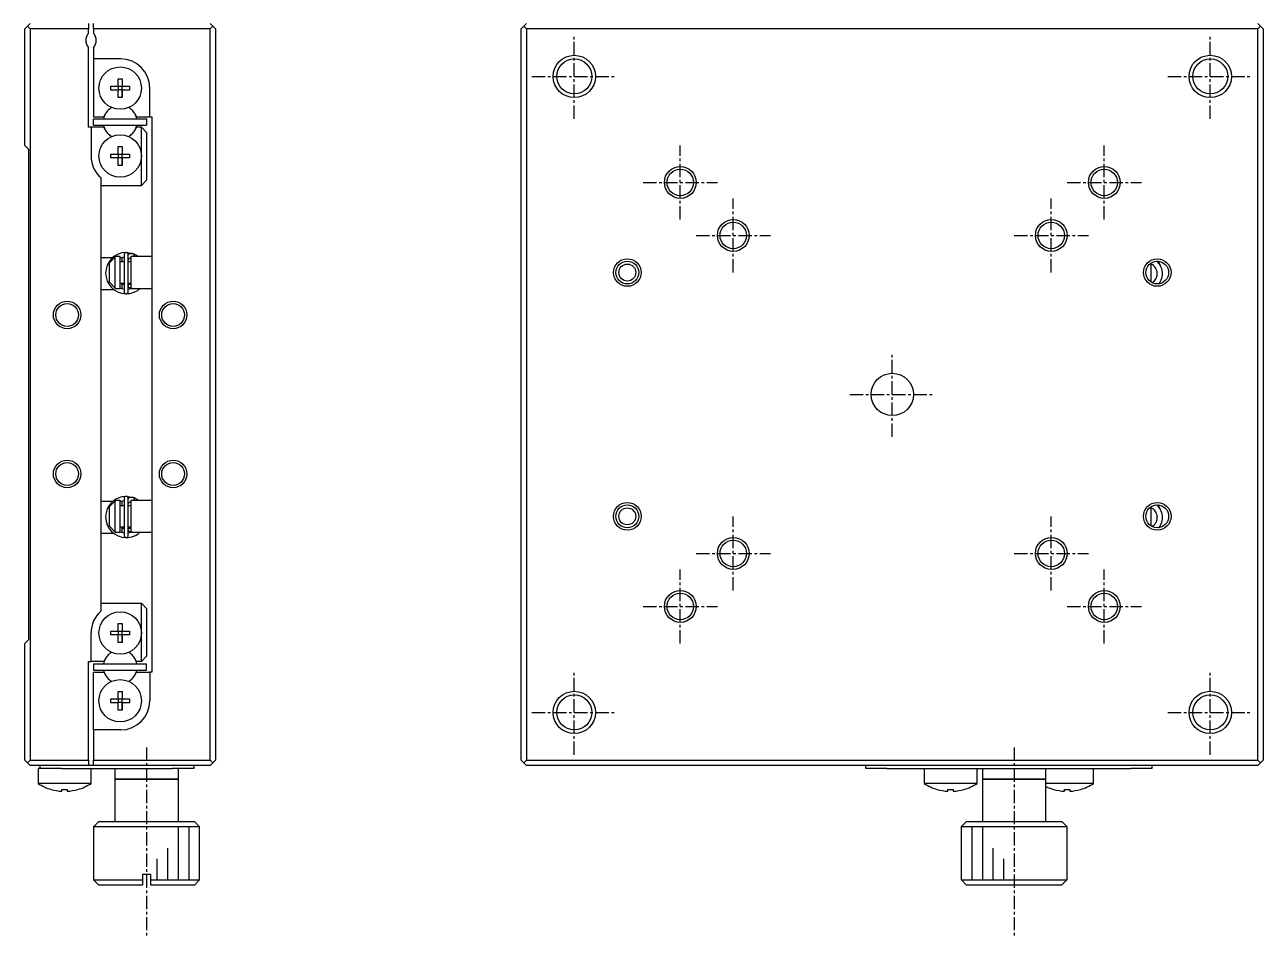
# Model space of a CAD drawing. Extents: x 10 to 357, y 10 to 245.
# Drawn here: x 65 to 181.8, y 91.1 to 177.3 of the extents above; entities that cross this region are included whole.
import ezdxf

# ---------------------------------------------------------------- set-up
doc = ezdxf.new("R2010")
doc.units = 0
doc.linetypes.add('CENTER', pattern=[2, 1.25, -0.25, 0.25, -0.25])
doc.layers.get('0').update_dxf_attribs({"linetype": 'CONTINUOUS'})
doc.layers.add('CENTER', color=1, linetype='CENTER')

msp = doc.modelspace()

# ---------------------------------------------------------------- linework, layer by layer
at = {"color": 7, "linetype": 'CONTINUOUS'}
for p, q in [((65.25, 177.15), (65, 176.9)), ((65, 165.9), (65, 176.9)), ((65.25, 177.15), (65.5, 177.4)), ((65.5, 176.9), (65.25, 177.15)), ((65.5, 176.9), (65.5, 107.9)), ((71, 176.9), (65.5, 176.9)), ((71, 177.4), (71, 176.9)), ((71, 176.461438), (71, 176.9)), ((71.5, 176.9), (71.5, 177.4)), ((71.5, 176.9), (71.5, 176.461438)), ((82.5, 176.9), (71.5, 176.9)), ((82.5, 177.4), (82.75, 177.15)), ((82.75, 177.15), (82.5, 176.9)), ((82.5, 107.9), (82.5, 176.9)), ((83, 176.9), (82.75, 177.15)), ((83, 176.9), (83, 107.9)), ((112.099996, 177.15), (111.849996, 176.9)), ((111.849996, 107.9), (111.849996, 176.9)), ((112.349996, 177.4), (112.099996, 177.15)), ((112.349996, 176.9), (112.099996, 177.15)), ((112.349996, 176.9), (112.349996, 107.9)), ((181.349996, 176.9), (112.349996, 176.9)), ((181.599996, 177.15), (181.349996, 177.4)), ((181.599996, 177.15), (181.349996, 176.9)), ((181.349996, 107.9), (181.349996, 176.9)), ((181.849996, 176.9), (181.599996, 177.15)), ((181.849996, 176.9), (181.849996, 107.9)), ((71, 167.6), (71, 175.138562)), ((71.5, 175.138562), (71.5, 174.05)), ((74.05, 174.05), (71.5, 174.05)), ((71.5, 174.05), (71.5, 168.6)), ((73.82, 172.186361), (74.18, 172.186361)), ((73.82, 171.48), (73.82, 172.186361)), ((74.18, 172.186361), (74.18, 171.48)), ((74.18, 172.186361), (74.18, 171.48)), ((73.113639, 171.48), (73.82, 171.48)), ((73.113639, 171.12), (73.113639, 171.48)), ((73.82, 171.12), (73.113639, 171.12)), ((73.830372, 171.469628), (73.82, 171.48)), ((73.830372, 171.130372), (73.82, 171.12)), ((73.82, 170.413639), (73.82, 171.12)), ((73.830372, 171.130372), (73.830372, 171.469628)), ((73.830372, 171.469628), (74.169628, 171.469628)), ((74.169628, 171.130372), (73.830372, 171.130372)), ((74.169628, 171.469628), (74.18, 171.48)), ((74.169628, 171.469628), (74.169628, 171.130372)), ((74.169628, 171.130372), (74.18, 171.12)), ((74.18, 171.48), (74.886361, 171.48)), ((74.18, 171.12), (74.18, 170.413639)), ((74.886361, 171.12), (74.18, 171.12)), ((74.18, 170.413639), (74.18, 171.12)), ((74.886361, 171.48), (74.886361, 171.12)), ((76.8, 168.6), (76.8, 171.3)), ((74.18, 170.413639), (73.82, 170.413639)), ((71.5, 168.6), (72.455588, 168.6)), ((71.5, 167.8), (71.5, 168.4)), ((71.5, 168.4), (76.5, 168.4)), ((72.455588, 168.6), (72.625185, 168.89375)), ((75.374815, 168.89375), (75.544412, 168.6)), ((75.544412, 168.6), (76.8, 168.6)), ((76.5, 168.4), (76.5, 167.8)), ((76.8, 168.6), (77, 168.6)), ((77, 168.6), (77, 116.2)), ((71.25, 167.6), (71, 167.6)), ((71.25, 167.6), (71.25, 164.9)), ((72.455588, 167.6), (71.25, 167.6)), ((71.5, 167.8), (76.5, 167.8)), ((72.625185, 167.30625), (72.455588, 167.6)), ((75.544412, 167.6), (75.374815, 167.30625)), ((76, 167.6), (75.544412, 167.6)), ((76, 164.9), (76, 167.6)), ((76, 167.6), (76.5, 167.1)), ((76.5, 167.1), (76.5, 162.6)), ((65, 165.9), (65.35, 165.55)), ((65.35, 165.55), (65.35, 119.25)), ((73.113639, 165.08), (73.82, 165.08)), ((73.113639, 164.72), (73.113639, 165.08)), ((73.82, 165.786361), (74.18, 165.786361)), ((73.82, 165.08), (73.82, 165.786361)), ((73.830372, 165.069628), (73.82, 165.08)), ((73.830372, 164.730372), (73.830372, 165.069628)), ((73.830372, 165.069628), (74.169628, 165.069628)), ((74.169628, 165.069628), (74.18, 165.08)), ((74.169628, 165.069628), (74.169628, 164.730372)), ((74.18, 165.786361), (74.18, 165.08)), ((74.18, 165.786361), (74.18, 165.08)), ((74.18, 165.08), (74.886361, 165.08)), ((74.886361, 165.08), (74.886361, 164.72)), ((76, 162.1), (76, 164.9)), ((73.82, 164.72), (73.113639, 164.72)), ((73.830372, 164.730372), (73.82, 164.72)), ((73.82, 164.013639), (73.82, 164.72)), ((74.18, 164.013639), (73.82, 164.013639)), ((74.169628, 164.730372), (73.830372, 164.730372)), ((74.169628, 164.730372), (74.18, 164.72)), ((74.18, 164.72), (74.18, 164.013639)), ((74.886361, 164.72), (74.18, 164.72)), ((74.18, 164.013639), (74.18, 164.72)), ((72.2, 154.875), (72.2, 162.820938)), ((76.5, 162.6), (76, 162.1)), ((72.2, 162.1), (76, 162.1)), ((74.375325, 155.593771), (74.375325, 152.093771)), ((75.364588, 155.618204), (74.597472, 155.787488)), ((74.771957, 155.621066), (74.763809, 155.617141)), ((74.765325, 152.093771), (74.765325, 155.593771)), ((74.803329, 155.634978), (74.771957, 155.621066)), ((74.835345, 155.647303), (74.803329, 155.634978)), ((74.867925, 155.658012), (74.835345, 155.647303)), ((74.90099, 155.66708), (74.867925, 155.658012)), ((74.934458, 155.674483), (74.90099, 155.66708)), ((74.968248, 155.680206), (74.934458, 155.674483)), ((75.002277, 155.684233), (74.968248, 155.680206)), ((75.036462, 155.686555), (75.002277, 155.684233)), ((75.070719, 155.687166), (75.036462, 155.686555)), ((75.104965, 155.686065), (75.070719, 155.687166)), ((75.139116, 155.683254), (75.104965, 155.686065)), ((75.173088, 155.678739), (75.139116, 155.683254)), ((75.206799, 155.672532), (75.173088, 155.678739)), ((75.240165, 155.664646), (75.206799, 155.672532)), ((75.273105, 155.655101), (75.240165, 155.664646)), ((75.269078, 155.413479), (75.262885, 155.4)), ((75.275211, 155.427194), (75.269078, 155.413479)), ((75.305535, 155.64392), (75.273105, 155.655101)), ((75.344398, 155.627108), (75.2737, 155.399989)), ((75.281246, 155.441061), (75.275211, 155.427194)), ((75.287147, 155.454998), (75.281246, 155.441061)), ((75.292878, 155.468921), (75.287147, 155.454998)), ((75.298405, 155.482744), (75.292878, 155.468921)), ((75.303694, 155.496386), (75.298405, 155.482744)), ((75.308714, 155.509764), (75.303694, 155.496386)), ((75.335712, 155.631844), (75.305535, 155.64392)), ((75.313435, 155.522797), (75.308714, 155.509764)), ((75.317827, 155.535406), (75.313435, 155.522797)), ((75.321864, 155.547516), (75.317827, 155.535406)), ((75.325523, 155.559053), (75.321864, 155.547516)), ((75.328781, 155.569948), (75.325523, 155.559053)), ((75.331617, 155.580136), (75.328781, 155.569948)), ((75.334017, 155.589554), (75.331617, 155.580136)), ((75.335963, 155.598147), (75.334017, 155.589554)), ((75.334446, 155.632112), (75.3363, 155.631516)), ((75.734886, 155.400087), (75.335293, 155.631034)), ((75.337446, 155.605862), (75.335963, 155.598147)), ((75.3363, 155.631516), (75.337688, 155.629842)), ((75.338456, 155.612652), (75.337446, 155.605862)), ((75.337688, 155.629842), (75.338602, 155.627098)), ((75.338987, 155.618478), (75.338456, 155.612652)), ((75.338602, 155.627098), (75.339036, 155.623303)), ((75.339036, 155.623303), (75.338987, 155.618478)), ((73.283269, 155.3), (72.2, 155.3)), ((72.2, 152.725), (72.2, 154.875)), ((73, 154.816515), (73.5, 155.345683)), ((73, 152.983485), (73, 154.816515)), ((73.5, 155.4), (73.5, 155.345683)), ((74, 155.4), (73.5, 155.4)), ((73.5, 155.345683), (73.5, 152.454317)), ((73.999907, 155.290997), (74.375303, 155.387398)), ((74, 152.4), (74, 155.4)), ((74.375325, 154.9), (74, 154.9)), ((74.2, 155.3), (74.024831, 155.3)), ((74.2, 154.9), (74.2, 155.3)), ((74.765325, 154.992091), (74.765659, 155.006324)), ((75, 154.9), (74.765325, 154.9)), ((74.765659, 155.006324), (74.76672, 155.021313)), ((74.76672, 155.021313), (74.768508, 155.036231)), ((74.768508, 155.036231), (74.771016, 155.051044)), ((74.771016, 155.051044), (74.77424, 155.065715)), ((74.77424, 155.065715), (74.778173, 155.080211)), ((74.778173, 155.080211), (74.782805, 155.094497)), ((74.782805, 155.094497), (74.788127, 155.10854)), ((74.788127, 155.10854), (74.794127, 155.122307)), ((74.794127, 155.122307), (74.800792, 155.135763)), ((74.800792, 155.135763), (74.808106, 155.148877)), ((74.808106, 155.148877), (74.816055, 155.161617)), ((74.816055, 155.161617), (74.824619, 155.173952)), ((74.824619, 155.173952), (74.833781, 155.185851)), ((74.833781, 155.185851), (74.843519, 155.197285)), ((74.843519, 155.197285), (74.853812, 155.208225)), ((74.853812, 155.208225), (74.864636, 155.218643)), ((74.864636, 155.218643), (74.875966, 155.228512)), ((74.875966, 155.228512), (74.887775, 155.237806)), ((74.887775, 155.237806), (74.900037, 155.246501)), ((74.900037, 155.246501), (74.912721, 155.254573)), ((74.912721, 155.254573), (74.925799, 155.262)), ((74.925799, 155.262), (74.939236, 155.268762)), ((74.939236, 155.268762), (74.953002, 155.27484)), ((74.953002, 155.27484), (74.967061, 155.280217)), ((74.967061, 155.280217), (74.981379, 155.284876)), ((74.981379, 155.284876), (74.995918, 155.288804)), ((74.995918, 155.288804), (74.999984, 155.289763)), ((75, 155.4), (75, 152.4)), ((77, 155.4), (75, 155.4)), ((171.249996, 154.716515), (171.249996, 154.792448)), ((171.249996, 154.791978), (171.249996, 153.008022)), ((171.249996, 154.716515), (171.249996, 153.008022)), ((72.2, 131.875), (72.2, 152.725)), ((72.2, 152.3), (73.390202, 152.3)), ((73.5, 152.454317), (73, 152.983485)), ((73.5, 152.454317), (73.5, 152.4)), ((73.5, 152.4), (74, 152.4)), ((74.37527, 152.300459), (73.9911, 152.399715)), ((74, 152.9), (74.375325, 152.9)), ((74.2, 152.33332), (74.2, 152.9)), ((74.2, 152.8), (74.375325, 152.8)), ((74.765325, 152.9), (75, 152.9)), ((74.765325, 152.8), (75, 152.8)), ((74.765408, 152.688414), (74.765325, 152.695451)), ((75.148765, 152.399734), (74.765366, 152.300136)), ((74.766121, 152.673402), (74.765408, 152.688414)), ((74.767562, 152.658439), (74.766121, 152.673402)), ((74.769728, 152.643562), (74.767562, 152.658439)), ((74.772613, 152.628805), (74.769728, 152.643562)), ((74.776214, 152.614204), (74.772613, 152.628805)), ((74.780521, 152.599792), (74.776214, 152.614204)), ((74.785527, 152.585606), (74.780521, 152.599792)), ((74.791219, 152.571678), (74.785527, 152.585606)), ((74.797587, 152.558043), (74.791219, 152.571678)), ((74.804616, 152.544734), (74.797587, 152.558043)), ((74.812292, 152.531783), (74.804616, 152.544734)), ((74.820596, 152.519223), (74.812292, 152.531783)), ((74.829511, 152.507085), (74.820596, 152.519223)), ((74.839017, 152.4954), (74.829511, 152.507085)), ((74.849092, 152.484199), (74.839017, 152.4954)), ((74.859713, 152.473509), (74.849092, 152.484199)), ((74.870855, 152.463359), (74.859713, 152.473509)), ((74.882491, 152.453776), (74.870855, 152.463359)), ((74.894595, 152.444786), (74.882491, 152.453776)), ((74.907137, 152.436413), (74.894595, 152.444786)), ((74.920086, 152.42868), (74.907137, 152.436413)), ((74.933409, 152.421608), (74.920086, 152.42868)), ((74.947075, 152.415217), (74.933409, 152.421608)), ((74.961048, 152.409525), (74.947075, 152.415217)), ((74.975292, 152.404548), (74.961048, 152.409525)), ((74.989772, 152.400301), (74.975292, 152.404548)), ((74.999265, 152.397944), (74.989772, 152.400301)), ((75.140566, 152.399964), (74.999265, 152.397944)), ((75, 152.4), (77, 152.4)), ((75.277467, 152.03384), (75.278779, 152.034267)), ((75.278779, 152.034267), (75.279956, 152.034653)), ((75.279956, 152.034653), (75.281219, 152.035069)), ((75.281219, 152.035069), (75.283312, 152.035765)), ((75.283312, 152.035765), (75.285952, 152.036654)), ((75.285952, 152.036654), (75.287002, 152.03701)), ((75.287002, 152.03701), (75.288918, 152.037667)), ((75.288918, 152.037667), (75.290112, 152.038078)), ((75.290112, 152.038078), (75.29442, 152.039585)), ((75.29442, 152.039585), (75.295849, 152.040092)), ((75.295849, 152.040092), (75.298662, 152.0411)), ((75.298662, 152.0411), (75.335712, 152.055697)), ((75.331983, 152.055958), (75.334446, 152.05543)), ((75.334446, 152.05543), (75.334141, 152.056157)), ((75.335712, 152.055697), (75.334446, 152.05543)), ((75.335481, 152.056589), (75.353403, 152.06437)), ((75.343121, 152.060637), (75.344581, 152.060513)), ((73.283269, 132.3), (72.2, 132.3)), ((73, 131.816515), (73.5, 132.345683)), ((73.5, 132.4), (73.5, 132.345683)), ((74, 132.4), (73.5, 132.4)), ((73.5, 132.345683), (73.5, 129.454317)), ((73.999907, 132.290997), (74.375303, 132.387398)), ((74, 129.4), (74, 132.4)), ((74.2, 132.3), (74.024831, 132.3)), ((74.2, 131.9), (74.2, 132.3)), ((74.375325, 132.593771), (74.375325, 129.093771)), ((75.345011, 132.626831), (74.597472, 132.787488)), ((74.771957, 132.621066), (74.763809, 132.617141)), ((74.765325, 129.093771), (74.765325, 132.593771)), ((74.768508, 132.036231), (74.771016, 132.051044)), ((74.771016, 132.051044), (74.77424, 132.065715)), ((74.803329, 132.634978), (74.771957, 132.621066)), ((74.77424, 132.065715), (74.778173, 132.080211)), ((74.778173, 132.080211), (74.782805, 132.094497)), ((74.782805, 132.094497), (74.788127, 132.10854)), ((74.788127, 132.10854), (74.794127, 132.122307)), ((74.794127, 132.122307), (74.800792, 132.135763)), ((74.800792, 132.135763), (74.808106, 132.148877)), ((74.835345, 132.647303), (74.803329, 132.634978)), ((74.808106, 132.148877), (74.816055, 132.161617)), ((74.816055, 132.161617), (74.824619, 132.173952)), ((74.824619, 132.173952), (74.833781, 132.185851)), ((74.833781, 132.185851), (74.843519, 132.197285)), ((74.867925, 132.658012), (74.835345, 132.647303)), ((74.843519, 132.197285), (74.853812, 132.208225)), ((74.853812, 132.208225), (74.864636, 132.218643)), ((74.864636, 132.218643), (74.875966, 132.228512)), ((74.90099, 132.66708), (74.867925, 132.658012)), ((74.875966, 132.228512), (74.887775, 132.237806)), ((74.887775, 132.237806), (74.900037, 132.246501)), ((74.900037, 132.246501), (74.912721, 132.254573)), ((74.934458, 132.674483), (74.90099, 132.66708)), ((74.912721, 132.254573), (74.925799, 132.262)), ((74.925799, 132.262), (74.939236, 132.268762)), ((74.968248, 132.680206), (74.934458, 132.674483)), ((74.939236, 132.268762), (74.953002, 132.27484)), ((74.953002, 132.27484), (74.967061, 132.280217)), ((74.967061, 132.280217), (74.981379, 132.284876)), ((75.002277, 132.684233), (74.968248, 132.680206)), ((74.981379, 132.284876), (74.995918, 132.288804)), ((74.995918, 132.288804), (74.999984, 132.289763)), ((75, 132.4), (75, 129.4)), ((77, 132.4), (75, 132.4)), ((75.036462, 132.686555), (75.002277, 132.684233)), ((75.070719, 132.687166), (75.036462, 132.686555)), ((75.104965, 132.686065), (75.070719, 132.687166)), ((75.139116, 132.683254), (75.104965, 132.686065)), ((75.173088, 132.678739), (75.139116, 132.683254)), ((75.206799, 132.672532), (75.173088, 132.678739)), ((75.240165, 132.664646), (75.206799, 132.672532)), ((75.273105, 132.655101), (75.240165, 132.664646)), ((75.269078, 132.413479), (75.262885, 132.4)), ((75.275211, 132.427194), (75.269078, 132.413479)), ((75.305535, 132.64392), (75.273105, 132.655101)), ((75.344398, 132.627108), (75.2737, 132.399989)), ((75.281246, 132.441061), (75.275211, 132.427194)), ((75.287147, 132.454998), (75.281246, 132.441061)), ((75.292878, 132.468921), (75.287147, 132.454998)), ((75.298405, 132.482744), (75.292878, 132.468921)), ((75.303694, 132.496386), (75.298405, 132.482744)), ((75.308714, 132.509764), (75.303694, 132.496386)), ((75.335712, 132.631844), (75.305535, 132.64392)), ((75.313435, 132.522797), (75.308714, 132.509764)), ((75.317827, 132.535406), (75.313435, 132.522797)), ((75.321864, 132.547516), (75.317827, 132.535406)), ((75.325523, 132.559053), (75.321864, 132.547516)), ((75.328781, 132.569948), (75.325523, 132.559053)), ((75.331617, 132.580136), (75.328781, 132.569948)), ((75.334017, 132.589554), (75.331617, 132.580136)), ((75.335963, 132.598147), (75.334017, 132.589554)), ((75.334446, 132.632112), (75.3363, 132.631516)), ((75.734886, 132.400087), (75.335293, 132.631034)), ((75.337446, 132.605862), (75.335963, 132.598147)), ((75.3363, 132.631516), (75.337688, 132.629842)), ((75.338456, 132.612652), (75.337446, 132.605862)), ((75.337688, 132.629842), (75.338602, 132.627098)), ((75.338987, 132.618478), (75.338456, 132.612652)), ((75.338602, 132.627098), (75.339036, 132.623303)), ((75.339036, 132.623303), (75.338987, 132.618478)), ((75.364588, 132.618204), (75.345011, 132.626831)), ((72.2, 129.725), (72.2, 131.875)), ((73, 129.983485), (73, 131.816515)), ((74.375325, 131.9), (74, 131.9)), ((74.765325, 131.992091), (74.765659, 132.006324)), ((75, 131.9), (74.765325, 131.9)), ((74.765659, 132.006324), (74.76672, 132.021313)), ((74.76672, 132.021313), (74.768508, 132.036231)), ((171.249996, 131.716515), (171.249996, 131.792448)), ((171.249996, 131.791978), (171.249996, 130.008022)), ((171.249996, 131.716515), (171.249996, 130.008022)), ((72.2, 121.979062), (72.2, 129.725)), ((73.5, 129.454317), (73, 129.983485)), ((74, 129.9), (74.375325, 129.9)), ((74.2, 129.33332), (74.2, 129.9)), ((74.2, 129.8), (74.375325, 129.8)), ((74.765325, 129.9), (75, 129.9)), ((74.765325, 129.8), (75, 129.8)), ((72.2, 129.3), (73.390202, 129.3)), ((73.5, 129.454317), (73.5, 129.4)), ((73.5, 129.4), (74, 129.4)), ((74.37527, 129.300459), (73.9911, 129.399715)), ((74.765408, 129.688414), (74.765325, 129.695451)), ((75.148765, 129.399734), (74.765366, 129.300136)), ((74.766121, 129.673402), (74.765408, 129.688414)), ((74.767562, 129.658439), (74.766121, 129.673402)), ((74.769728, 129.643562), (74.767562, 129.658439)), ((74.772613, 129.628805), (74.769728, 129.643562)), ((74.776214, 129.614204), (74.772613, 129.628805)), ((74.780521, 129.599792), (74.776214, 129.614204)), ((74.785527, 129.585606), (74.780521, 129.599792)), ((74.791219, 129.571678), (74.785527, 129.585606)), ((74.797587, 129.558043), (74.791219, 129.571678)), ((74.804616, 129.544734), (74.797587, 129.558043)), ((74.812292, 129.531783), (74.804616, 129.544734)), ((74.820596, 129.519223), (74.812292, 129.531783)), ((74.829511, 129.507085), (74.820596, 129.519223)), ((74.839017, 129.4954), (74.829511, 129.507085)), ((74.849092, 129.484199), (74.839017, 129.4954)), ((74.859713, 129.473509), (74.849092, 129.484199)), ((74.870855, 129.463359), (74.859713, 129.473509)), ((74.882491, 129.453776), (74.870855, 129.463359)), ((74.894595, 129.444786), (74.882491, 129.453776)), ((74.907137, 129.436413), (74.894595, 129.444786)), ((74.920086, 129.42868), (74.907137, 129.436413)), ((74.933409, 129.421608), (74.920086, 129.42868)), ((74.947075, 129.415217), (74.933409, 129.421608)), ((74.961048, 129.409525), (74.947075, 129.415217)), ((74.975292, 129.404548), (74.961048, 129.409525)), ((74.989772, 129.400301), (74.975292, 129.404548)), ((74.999265, 129.397944), (74.989772, 129.400301)), ((75.140566, 129.399964), (74.999265, 129.397944)), ((75, 129.4), (77, 129.4)), ((75.277467, 129.03384), (75.278779, 129.034267)), ((75.278779, 129.034267), (75.279956, 129.034653)), ((75.279956, 129.034653), (75.281219, 129.035069)), ((75.281219, 129.035069), (75.283312, 129.035765)), ((75.283312, 129.035765), (75.285952, 129.036654)), ((75.285952, 129.036654), (75.287002, 129.03701)), ((75.287002, 129.03701), (75.288918, 129.037667)), ((75.288918, 129.037667), (75.290112, 129.038078)), ((75.290112, 129.038078), (75.29442, 129.039585)), ((75.29442, 129.039585), (75.295849, 129.040092)), ((75.295849, 129.040092), (75.298662, 129.0411)), ((75.298662, 129.0411), (75.335712, 129.055697)), ((75.331983, 129.055958), (75.334446, 129.05543)), ((75.334446, 129.05543), (75.334141, 129.056157)), ((75.335712, 129.055697), (75.334446, 129.05543)), ((75.335481, 129.056589), (75.353403, 129.06437)), ((72.2, 122.7), (76, 122.7)), ((76, 119.9), (76, 122.7)), ((76, 122.7), (76.5, 122.2)), ((76.5, 122.2), (76.5, 117.7)), ((73.82, 120.786361), (74.18, 120.786361)), ((73.82, 120.08), (73.82, 120.786361)), ((74.18, 120.786361), (74.18, 120.08)), ((74.18, 120.786361), (74.18, 120.08)), ((65.35, 119.25), (65, 118.9)), ((71.25, 117.2), (71.25, 119.9)), ((73.113639, 120.08), (73.82, 120.08)), ((73.113639, 119.72), (73.113639, 120.08)), ((73.82, 119.72), (73.113639, 119.72)), ((73.830372, 120.069628), (73.82, 120.08)), ((73.830372, 119.730372), (73.82, 119.72)), ((73.82, 119.013639), (73.82, 119.72)), ((73.830372, 119.730372), (73.830372, 120.069628)), ((73.830372, 120.069628), (74.169628, 120.069628)), ((74.169628, 119.730372), (73.830372, 119.730372)), ((74.169628, 120.069628), (74.18, 120.08)), ((74.169628, 120.069628), (74.169628, 119.730372)), ((74.169628, 119.730372), (74.18, 119.72)), ((74.18, 120.08), (74.886361, 120.08)), ((74.18, 119.72), (74.18, 119.013639)), ((74.886361, 119.72), (74.18, 119.72)), ((74.18, 119.013639), (74.18, 119.72)), ((74.886361, 120.08), (74.886361, 119.72)), ((76, 117.2), (76, 119.9)), ((65, 107.9), (65, 118.9)), ((74.18, 119.013639), (73.82, 119.013639)), ((71, 117.2), (71.25, 117.2)), ((71, 107.9), (71, 117.2)), ((72.455588, 117.2), (71.25, 117.2)), ((71.5, 117), (76.5, 117)), ((71.5, 117), (71.5, 116.4)), ((72.625185, 117.49375), (72.455588, 117.2)), ((75.544412, 117.2), (75.374815, 117.49375)), ((76, 117.2), (75.544412, 117.2)), ((76.5, 117.7), (76, 117.2)), ((76.5, 116.4), (76.5, 117)), ((71.5, 116.4), (76.5, 116.4)), ((71.5, 116.2), (72.455588, 116.2)), ((71.5, 110.75), (71.5, 116.2)), ((72.455588, 116.2), (72.625185, 115.90625)), ((75.374815, 115.90625), (75.544412, 116.2)), ((75.544412, 116.2), (76.8, 116.2)), ((76.8, 116.2), (76.8, 113.5)), ((77, 116.2), (76.8, 116.2)), ((73.113639, 113.68), (73.82, 113.68)), ((73.113639, 113.32), (73.113639, 113.68)), ((73.82, 114.386361), (74.18, 114.386361)), ((73.82, 113.68), (73.82, 114.386361)), ((73.830372, 113.669628), (73.82, 113.68)), ((73.830372, 113.330372), (73.830372, 113.669628)), ((73.830372, 113.669628), (74.169628, 113.669628)), ((74.169628, 113.669628), (74.18, 113.68)), ((74.169628, 113.669628), (74.169628, 113.330372)), ((74.18, 114.386361), (74.18, 113.68)), ((74.18, 114.386361), (74.18, 113.68)), ((74.18, 113.68), (74.886361, 113.68)), ((74.886361, 113.68), (74.886361, 113.32)), ((73.82, 113.32), (73.113639, 113.32)), ((73.830372, 113.330372), (73.82, 113.32)), ((73.82, 112.613639), (73.82, 113.32)), ((74.18, 112.613639), (73.82, 112.613639)), ((74.169628, 113.330372), (73.830372, 113.330372)), ((74.169628, 113.330372), (74.18, 113.32)), ((74.18, 113.32), (74.18, 112.613639)), ((74.886361, 113.32), (74.18, 113.32)), ((74.18, 112.613639), (74.18, 113.32)), ((74.05, 110.75), (71.5, 110.75)), ((71.5, 110.75), (71.5, 107.9)), ((65, 107.9), (65.25, 107.65)), ((65.25, 107.65), (65.5, 107.9)), ((65.5, 107.4), (65.25, 107.65)), ((65.5, 107.9), (71, 107.9)), ((71, 107.9), (71, 107.4)), ((71.5, 107.9), (82.5, 107.9)), ((71.5, 107.4), (71.5, 107.9)), ((82.5, 107.9), (82.75, 107.65)), ((82.75, 107.65), (82.5, 107.4)), ((83, 107.9), (82.75, 107.65)), ((111.849996, 107.9), (112.099996, 107.65)), ((112.349996, 107.9), (112.099996, 107.65)), ((112.099996, 107.65), (112.349996, 107.4)), ((112.349996, 107.9), (181.349996, 107.9)), ((181.599996, 107.65), (181.349996, 107.9)), ((181.349996, 107.4), (181.599996, 107.65)), ((181.599996, 107.65), (181.849996, 107.9)), ((71, 107.4), (65.5, 107.4)), ((66.45, 107.1), (66.25, 107.1)), ((66.25, 107.1), (66.25, 105.708343)), ((66.45, 107.1), (66.45, 107.4)), ((68.45, 107.1), (66.45, 107.1)), ((68.45, 107.1), (69.825, 107.1)), ((69.825, 107.1), (78.95, 107.1)), ((71.5, 107.4), (71, 107.4)), ((71.25, 105.708343), (71.25, 107.1)), ((82.5, 107.4), (71.5, 107.4)), ((73.5, 107.1), (73.5, 106.1)), ((80.95, 107.1), (78.95, 107.1)), ((79.5, 106.1), (79.5, 107.1)), ((80.95, 107.4), (80.95, 107.1)), ((181.349996, 107.4), (112.349996, 107.4)), ((144.349996, 107.1), (144.349996, 107.4)), ((146.349996, 107.1), (144.349996, 107.1)), ((146.349996, 107.1), (151.274996, 107.1)), ((149.849996, 107.1), (149.849996, 105.708343)), ((151.274996, 107.1), (153.424996, 107.1)), ((153.424996, 107.1), (156.774996, 107.1)), ((154.849996, 105.708343), (154.849996, 107.1)), ((155.349996, 107.1), (155.349996, 106.1)), ((156.774996, 107.1), (158.924996, 107.1)), ((158.924996, 107.1), (162.274996, 107.1)), ((161.349996, 106.1), (161.349996, 107.1)), ((162.274996, 107.1), (164.424996, 107.1)), ((164.424996, 107.1), (169.349996, 107.1)), ((165.849996, 105.708343), (165.849996, 107.1)), ((171.349996, 107.1), (169.349996, 107.1)), ((171.349996, 107.4), (171.349996, 107.1)), ((71.25, 105.708343), (66.25, 105.708343)), ((79.5, 106.1), (73.5, 106.1)), ((73.5, 106.1), (79.5, 106.1)), ((73.5, 106.1), (73.5, 102.1)), ((79.5, 102.1), (79.5, 106.1)), ((152.349996, 105.708343), (149.849996, 105.708343)), ((154.849996, 105.708343), (152.349996, 105.708343)), ((158.349996, 106.1), (155.349996, 106.1)), ((155.349996, 106.1), (158.349996, 106.1)), ((155.349996, 106.1), (155.349996, 102.1)), ((161.349996, 106.1), (158.349996, 106.1)), ((158.349996, 106.1), (161.349996, 106.1)), ((161.349996, 102.1), (161.349996, 106.1)), ((163.349996, 105.708343), (161.349996, 105.708343)), ((165.849996, 105.708343), (163.349996, 105.708343)), ((67.488067, 105.130564), (67.49141, 105.137419)), ((68.49, 105.137419), (69.01, 105.137419)), ((68.49, 104.965047), (68.49, 105.137419)), ((69.01, 105.137419), (69.01, 104.965047)), ((70.00859, 105.137419), (70.011933, 105.130564)), ((151.088064, 105.130564), (151.091407, 105.137419)), ((151.088064, 105.130564), (151.091407, 105.137419)), ((152.089996, 105.137419), (152.609996, 105.137419)), ((152.089996, 104.965047), (152.089996, 105.137419)), ((152.609996, 105.137419), (152.609996, 104.965047)), ((153.608586, 105.137419), (153.611929, 105.130564)), ((153.608586, 105.137419), (153.611929, 105.130564)), ((162.088064, 105.130564), (162.091407, 105.137419)), ((162.088064, 105.130564), (162.091407, 105.137419)), ((163.089996, 105.137419), (163.609996, 105.137419)), ((163.089996, 104.965047), (163.089996, 105.137419)), ((163.609996, 105.137419), (163.609996, 104.965047)), ((164.608586, 105.137419), (164.611929, 105.130564)), ((164.608586, 105.137419), (164.611929, 105.130564)), ((72, 102.1), (71.5, 101.6)), ((72, 102.1), (81, 102.1)), ((81.5, 101.6), (81, 102.1)), ((153.849996, 102.1), (153.349996, 101.6)), ((153.849996, 102.1), (162.849996, 102.1)), ((163.349996, 101.6), (162.849996, 102.1)), ((81.5, 101.6), (71.5, 101.6)), ((71.5, 101.6), (71.5, 96.6)), ((81.5, 96.6), (81.5, 101.6)), ((163.349996, 101.6), (153.349996, 101.6)), ((153.349996, 101.6), (153.349996, 97.1)), ((163.349996, 97.1), (163.349996, 101.6)), ((76.9, 97.1), (76.1, 97.1)), ((76.1, 97.1), (76.1, 96.6)), ((76.9, 96.6), (76.9, 97.1)), ((153.366022, 97.1), (153.349996, 97.1)), ((153.366022, 97.1), (153.349996, 97.1)), ((153.366022, 96.6), (153.366022, 97.1)), ((163.349996, 97.1), (163.333971, 97.1)), ((163.349996, 97.1), (163.333971, 97.1)), ((163.333971, 97.1), (163.333971, 96.6)), ((71.5, 96.6), (76.1, 96.6)), ((71.5, 96.6), (72, 96.1)), ((76.1, 96.1), (72, 96.1)), ((76.1, 96.6), (76.1, 96.1)), ((76.9, 96.6), (81.5, 96.6)), ((76.9, 96.1), (76.9, 96.6)), ((81, 96.1), (76.9, 96.1)), ((81, 96.1), (81.5, 96.6)), ((153.86781, 96.1), (153.366022, 96.6)), ((153.366022, 96.6), (163.333971, 96.6)), ((162.832183, 96.1), (153.86781, 96.1)), ((162.832183, 96.1), (153.86781, 96.1)), ((163.333971, 96.6), (162.832183, 96.1))]:
    msp.add_line(p, q, dxfattribs=at)
at = {"color": 3, "linetype": 'CONTINUOUS'}
for p, q in [((79.5, 96.6), (79.5, 101.6)), ((80.5, 96.6), (80.5, 101.6)), ((154.349996, 101.6), (154.349996, 96.6)), ((155.349996, 101.6), (155.349996, 96.6)), ((78.5, 96.6), (78.5, 99.6)), ((156.349996, 99.6), (156.349996, 96.6)), ((77.5, 96.6), (77.5, 98.6)), ((157.349996, 98.6), (157.349996, 96.6))]:
    msp.add_line(p, q, dxfattribs=at)
for centre, radius in [((116.849996, 172.4), 2), ((176.849996, 172.4), 2), ((126.849996, 162.4), 1.5), ((166.849996, 162.4), 1.5), ((131.849996, 157.4), 1.5), ((161.849996, 157.4), 1.5), ((121.849996, 153.9), 1.3), ((171.849996, 153.9), 1.3), ((69, 149.9), 1.3), ((79, 149.9), 1.3), ((69, 134.9), 1.3), ((79, 134.9), 1.3), ((121.849996, 130.9), 1.3), ((171.849996, 130.9), 1.3), ((131.849996, 127.4), 1.5), ((161.849996, 127.4), 1.5), ((126.849996, 122.4), 1.5), ((166.849996, 122.4), 1.5), ((116.849996, 112.4), 2), ((176.849996, 112.4), 2)]:
    msp.add_circle(centre, radius, dxfattribs=at)
at = {"color": 7, "linetype": 'CONTINUOUS'}
for centre, radius in [((74, 171.3), 2), ((116.849996, 172.4), 1.65), ((176.849996, 172.4), 1.65), ((74, 164.9), 2), ((126.849996, 162.4), 1.25), ((166.849996, 162.4), 1.25), ((131.849996, 157.4), 1.25), ((161.849996, 157.4), 1.25), ((121.849996, 153.9), 1.075), ((121.849996, 153.9), 0.8), ((171.849996, 153.9), 1.075), ((69, 149.9), 1.075), ((79, 149.9), 1.075), ((146.849996, 142.4), 2), ((69, 134.9), 1.075), ((79, 134.9), 1.075), ((121.849996, 130.9), 1.075), ((121.849996, 130.9), 0.8), ((171.849996, 130.9), 1.075), ((131.849996, 127.4), 1.25), ((161.849996, 127.4), 1.25), ((126.849996, 122.4), 1.25), ((166.849996, 122.4), 1.25), ((74, 119.9), 2), ((74, 113.5), 2), ((116.849996, 112.4), 1.65), ((176.849996, 112.4), 1.65)]:
    msp.add_circle(centre, radius, dxfattribs=at)
for centre, radius, start, end in [((71.75, 175.8), 1, 138.590378, 221.409622), ((70.75, 175.8), 1, 318.590378, 41.409622), ((74.05, 171.3), 2.75, 0, 90), ((74.115, 167.98519), 1.75, 121.886504, 135.004406), ((74, 168.099999), 1.5875, 120.433182, 134.999974), ((74, 168.099999), 1.5875, 45.000026, 59.566818), ((73.885, 167.98519), 1.75, 44.995594, 58.113496), ((74, 168.099999), 1.5875, 150, 169.10691), ((74, 168.1), 1.5875, 135, 150), ((74, 168.1), 1.5875, 30, 45), ((74, 168.099999), 1.5875, 10.89309, 30.000031), ((74, 168.099999), 1.5875, 190.893016, 209.999969), ((74, 168.1), 1.5875, 210, 225), ((74, 168.1), 1.5875, 315, 330), ((74, 168.099999), 1.5875, 330.000031, 349.106984), ((74, 168.099999), 1.5875, 224.999974, 239.566737), ((74.115, 168.21481), 1.75, 224.995594, 238.113496), ((74, 168.099999), 1.5875, 300.433263, 315.000026), ((73.885, 168.21481), 1.75, 301.886504, 315.004406), ((74, 164.9), 2.75, 180, 229.114807), ((74.570277, 153.843815), 1.943923, 90.656704, 269.267799), ((74.570325, 155.593771), 0.195, 0, 180), ((170.849996, 153.8), 1, 300.865526, 66.421822), ((170.849996, 153.8), 1.5, 319.975526, 51.44566), ((170.346349, 153.843771), 1.945, 19.596552, 35.45397), ((74.570325, 152.093771), 0.195, 180, 0), ((74.568861, 153.847473), 1.947661, 270.752695, 311.984519), ((170.346349, 153.843771), 1.945, 328.829204, 330.469525), ((74.570277, 130.843815), 1.943923, 90.656704, 269.267799), ((74.570325, 132.593771), 0.195, 0, 180), ((170.849996, 130.8), 1, 300.865526, 66.421822), ((170.849996, 130.8), 1.5, 319.975526, 51.44566), ((170.346349, 130.843771), 1.945, 19.596552, 35.45397), ((170.346349, 130.843771), 1.945, 328.829204, 330.469525), ((74.570325, 129.093771), 0.195, 180, 0), ((74.568861, 130.847473), 1.947661, 270.752695, 311.984519), ((74, 119.9), 2.75, 130.885193, 180), ((74, 116.700001), 1.5875, 120.433263, 135.000026), ((74.115, 116.58519), 1.75, 121.886504, 135.004406), ((74, 116.700001), 1.5875, 44.999974, 59.566737), ((73.885, 116.58519), 1.75, 44.995594, 58.113496), ((74, 116.700001), 1.5875, 150.000031, 169.106984), ((74, 116.7), 1.5875, 135, 150), ((74, 116.7), 1.5875, 30, 45), ((74, 116.700001), 1.5875, 10.893016, 30), ((74, 116.700001), 1.5875, 190.89309, 210), ((74, 116.7), 1.5875, 210, 224.905108), ((74, 116.7), 1.5875, 315, 330), ((74, 116.700001), 1.5875, 329.999969, 349.10691), ((74.115, 116.81481), 1.75, 224.909513, 238.113496), ((74, 116.700001), 1.5875, 224.905133, 239.566818), ((74, 116.700001), 1.5875, 300.433182, 314.999974), ((73.885, 116.81481), 1.75, 301.886504, 315.004406), ((74.05, 113.5), 2.75, 270, 0), ((68.75, 109.45), 4.5, 236.251011, 253.714157), ((68.75, 109.45), 4.5, 286.285843, 303.748989), ((152.349996, 109.45), 4.5, 236.251011, 253.714157), ((152.349996, 109.45), 4.5, 286.285843, 303.748989), ((163.349996, 109.45), 4.5, 243.6122, 253.714157), ((163.349996, 109.45), 4.5, 286.285843, 303.748989), ((68.75, 109.45), 4.492483, 253.73057, 266.682184), ((68.75, 109.45), 4.492483, 273.317816, 286.26943), ((152.349996, 109.45), 4.492483, 253.73057, 266.682184), ((152.349996, 109.45), 4.492483, 273.317816, 286.26943), ((163.349996, 109.45), 4.492483, 253.73057, 266.682184), ((163.349996, 109.45), 4.492483, 273.317816, 286.26943)]:
    msp.add_arc(centre, radius, start, end, dxfattribs=at)
at = {"layer": 'CENTER', "color": 1, "linetype": 'CENTER'}
for p, q in [((116.849996, 168.4), (116.849996, 176.4)), ((176.849996, 168.4), (176.849996, 176.4)), ((112.849996, 172.4), (120.849996, 172.4)), ((172.849996, 172.4), (180.849996, 172.4)), ((126.849996, 158.9), (126.849996, 165.9)), ((166.849996, 158.9), (166.849996, 165.9)), ((123.349996, 162.4), (130.349996, 162.4)), ((163.349996, 162.4), (170.349996, 162.4)), ((131.849996, 153.9), (131.849996, 160.9)), ((161.849996, 153.9), (161.849996, 160.9)), ((128.349996, 157.4), (135.349996, 157.4)), ((158.349996, 157.4), (165.349996, 157.4)), ((146.849996, 138.4), (146.849996, 146.4)), ((142.849996, 142.4), (150.849996, 142.4)), ((131.849996, 123.9), (131.849996, 130.9)), ((161.849996, 123.9), (161.849996, 130.9)), ((128.349996, 127.4), (135.349996, 127.4)), ((158.349996, 127.4), (165.349996, 127.4)), ((126.849996, 118.9), (126.849996, 125.9)), ((166.849996, 118.9), (166.849996, 125.9)), ((123.349996, 122.4), (130.349996, 122.4)), ((163.349996, 122.4), (170.349996, 122.4)), ((116.849996, 108.4), (116.849996, 116.4)), ((176.849996, 108.4), (176.849996, 116.4)), ((112.849996, 112.4), (120.849996, 112.4)), ((172.849996, 112.4), (180.849996, 112.4)), ((76.5, 109.1), (76.5, 91.1)), ((158.349996, 109.1), (158.349996, 91.1))]:
    msp.add_line(p, q, dxfattribs=at)

doc.saveas('drawing.dxf')
